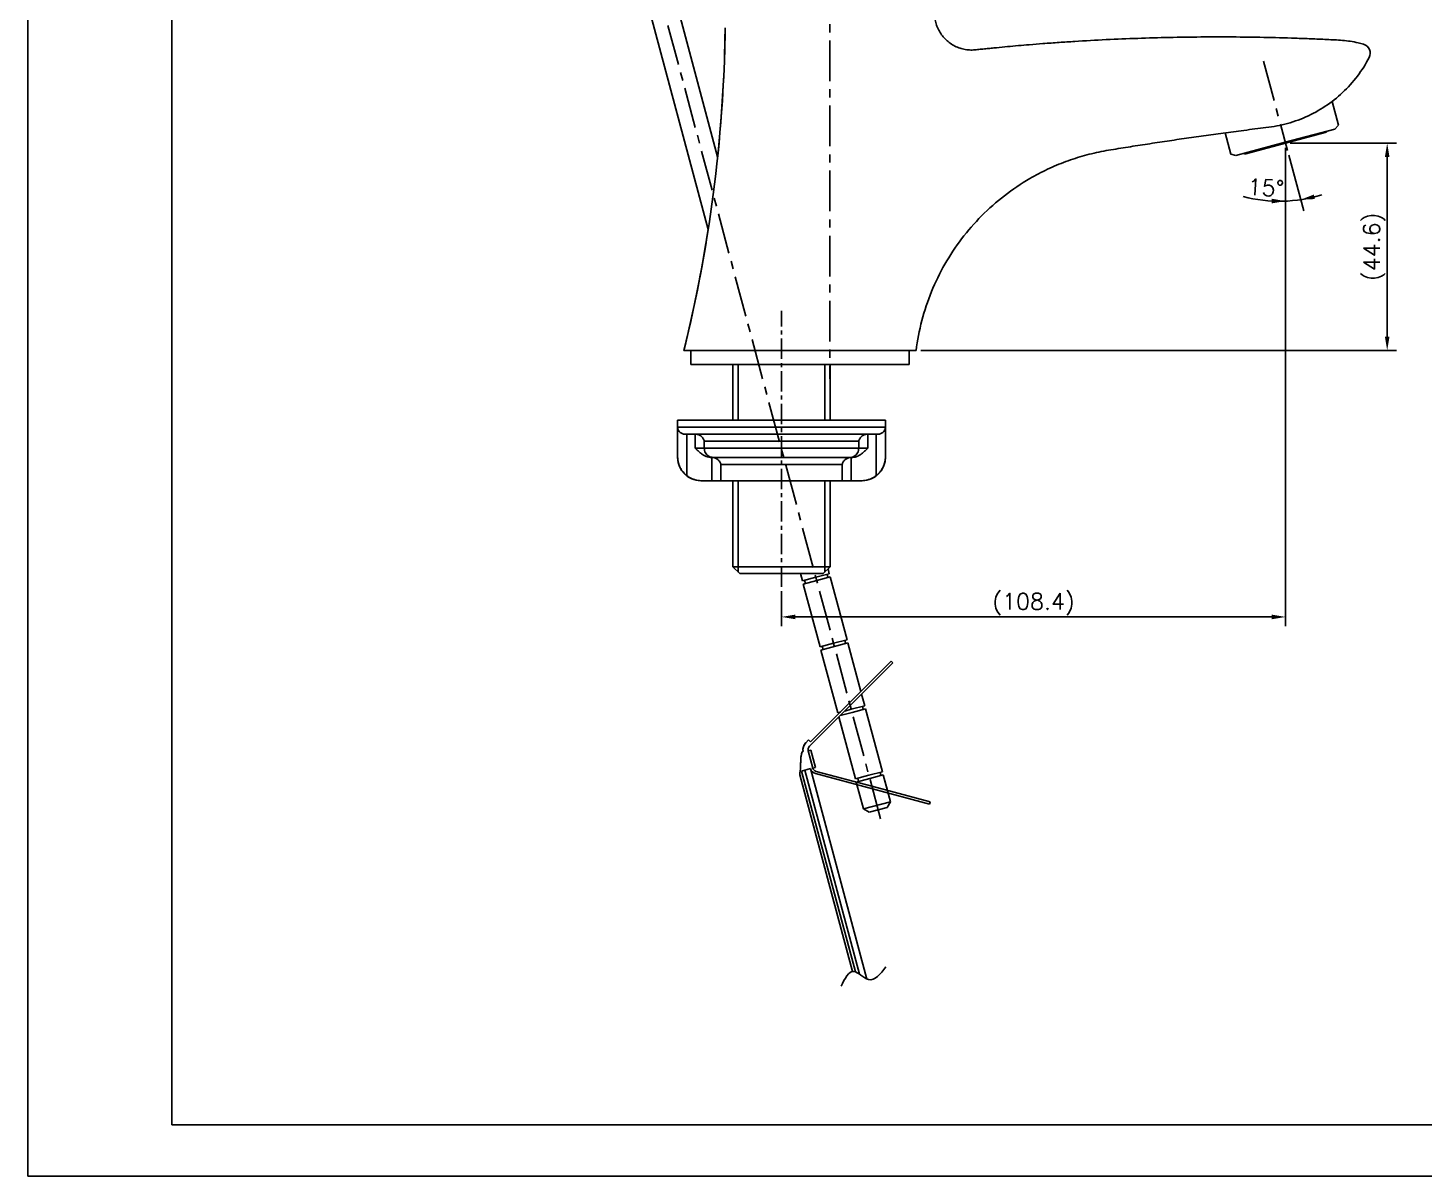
# Model space of a CAD drawing. Extents: x 8253 to 8847, y -4641 to -4221.
# Drawn here: x 8253.4 to 8553.8, y -4640.5 to -4393.5 of the extents above; entities that cross this region are included whole.
import ezdxf

# ---------------------------------------------------------------- set-up
doc = ezdxf.new("R2010")
doc.units = 0
doc.header["$LTSCALE"] = 7
doc.header["$MEASUREMENT"] = 0
doc.linetypes.add('CENTER', pattern=[2, 1.25, -0.25, 0.25, -0.25])
doc.layers.get('0').update_dxf_attribs({"color": 2, "linetype": 'CONTINUOUS'})
for name, color, linetype in [('08_ALL_FEATURES', 7, 'CONTINUOUS'), ('CENTER', 1, 'CENTER'), ('CL', 1, 'CENTER'), ('DIM', 2, 'CONTINUOUS'), ('DWG', 7, 'CONTINUOUS')]:
    doc.layers.add(name, color=color, linetype=linetype)
doc.styles.add('GHS', font='ROMANS', dxfattribs={"bigfont": 'GHS'})

# ---------------------------------------------------------------- blocks, each defined once
blk = doc.blocks.new('BORDER')
for p, q in [((0, 1.00000000000004), (0, 0)), ((0, 0), (1.00000000000004, 0))]:
    blk.add_line(p, q)

msp = doc.modelspace()

# ---------------------------------------------------------------- linework, layer by layer
at = {"color": 4}
for p, q in [((8284.435459053728, -4629.549891212057), (8284.435459053728, -4239.549891481679)), ((8833.435459053728, -4629.549891212057), (8284.435459053728, -4629.549891212057))]:
    msp.add_line(p, q, dxfattribs=at)
at = {"color": 0}
msp.add_line((8433.222135651995, -4561.563754287168), (8439.01769060973, -4560.010840016554), dxfattribs=at)
at = {"layer": '08_ALL_FEATURES', "color": 7, "linetype": 'Continuous'}
for p, q in [((8403.458175925865, -4393.871998320681), (8403.452747419062, -4394.240396780082)), ((8403.454640245262, -4394.152656315482), (8403.452747419062, -4394.240396785282)), ((8403.458977451064, -4393.815177021681), (8403.458175925865, -4393.871998320681)), ((8403.461107881463, -4393.660692949281), (8403.458977451064, -4393.815177021681)), ((8403.461320190265, -4393.645014892682), (8403.461107881463, -4393.660692949281)), ((8403.461320151866, -4393.645017740882), (8403.461514980663, -4393.630587051082)), ((8444.540059973064, -4462.918535490682), (8394.579654117064, -4462.918582162282)), ((8443.040059973064, -4465.918536891941), (8426.063514529076, -4465.918552750951))]:
    msp.add_line(p, q, dxfattribs=at)
for centre, radius, start, end in [((8095.89694721597, -4389.418369771947), 307.593303931, 352.5443544433114, 359.2093682412111), ((8095.89694721597, -4389.418369771951), 307.593303931, 354.0545227529668, 359.2093682412111), ((8422.791145244264, -4393.886895217282), 19.331329494, 178.8969639806782, 179.2403106956378), ((8534.122823547266, -4420.306028465482), 24.2230336176, 73.97475861951324, 76.84054648334545), ((8540.257886402062, -4398.946597173282), 1.9999752144, 332.4479864733777, 73.97766864572837), ((8095.89694721597, -4389.418369771947), 307.593303931, 346.1752711842203, 352.5443544433114), ((8095.89694721597, -4389.418369771951), 307.593303931, 346.1752711842203, 351.1230798421154)]:
    msp.add_arc(centre, radius, start, end, dxfattribs=at)
for points, knots in [([(8448.490302897262, -4389.418490268881), (8448.490303162063, -4389.810611788682), (8448.479422770266, -4390.398117283681), (8448.533258921467, -4391.180537649881), (8448.653945986465, -4391.955134002481), (8448.905791194462, -4392.904921719082), (8449.528338256263, -4394.344777750282), (8450.692832603065, -4395.950371737681), (8452.274850496862, -4397.147868597882), (8453.702798525865, -4397.799169995082), (8454.835538602267, -4398.126190312281), (8455.810555654461, -4398.257729320081), (8456.594294416664, -4398.276237820683), (8457.181991313664, -4398.245974962681), (8457.765314900265, -4398.179376274682), (8458.544826601865, -4398.096397450081), (8459.518851231463, -4397.996945679482), (8460.689352593865, -4397.878574156883), (8462.249647225664, -4397.725035603082), (8464.200807348265, -4397.539928171682), (8466.543119945065, -4397.329089744482), (8469.089151641463, -4397.111964693282), (8472.009547285867, -4396.879759924683), (8475.269208693462, -4396.639993372282), (8479.803011059266, -4396.340331841282), (8485.441828271065, -4396.024821980882), (8492.217564288265, -4395.739759517683), (8498.997919257064, -4395.547819437681), (8505.779361980865, -4395.449272261281), (8512.564227850064, -4395.444222857082), (8519.348351610664, -4395.532262187082), (8524.998995417263, -4395.684370688281), (8528.951862476464, -4395.830122787682), (8531.206820133862, -4395.925649263681), (8532.899344843863, -4396.006459055281), (8534.593806886463, -4396.083852562082), (8536.288301594064, -4396.174259954281), (8537.975255126465, -4396.370539649683), (8539.086344746065, -4396.590242969482), (8539.637483969462, -4396.719085508083)], [0, 0, 0, 0, 0.0121652326, 0.0182164331, 0.0243043771, 0.0364659493, 0.04858303980000001, 0.0728239973, 0.0970659983, 0.1092009033, 0.1213685048, 0.1335091067, 0.1396062801, 0.1456711256, 0.1517487845, 0.1578180207, 0.1699922137, 0.1821236963, 0.1943171616, 0.2186327168, 0.2429283385, 0.2672789199, 0.2979075379, 0.3338165473, 0.3686794353, 0.438870778, 0.5090237194, 0.5790701804999999, 0.649303093, 0.7194276685, 0.789558249, 0.8597857533, 0.8947917159000001, 0.9122749732, 0.92980656, 0.9473598347, 0.9649017004000001, 0.9824403689, 1, 1, 1, 1]), ([(8444.540059973064, -4462.918535490682), (8445.083674686866, -4458.590657431881), (8447.319319040063, -4450.04003904528), (8452.794777962066, -4440.457237068082), (8458.535647188866, -4433.851941407882), (8463.468125968066, -4429.48709770648), (8468.307739460462, -4426.230635616683), (8472.777226999864, -4423.880386655683), (8476.709611100465, -4422.225675758282), (8480.076873895261, -4421.136294603481), (8482.817298336664, -4420.434116009883), (8484.896664778062, -4420.000361216682), (8486.993264128461, -4419.654711716883), (8489.090149865264, -4419.319339889082), (8491.186050083863, -4418.986717792481), (8493.981603046264, -4418.550595910283), (8497.478067830863, -4418.017688908081), (8501.678614797263, -4417.397772017483), (8505.881277850065, -4416.797681613081), (8510.153523409463, -4416.208554532283), (8513.813261398263, -4415.720847336883), (8516.858675628464, -4415.32904879868), (8519.221617056464, -4415.025933040282), (8521.586455398465, -4414.74851260648), (8523.919382001463, -4414.252603450483), (8526.202296989664, -4413.569041027882), (8529.156409861862, -4412.403693815881), (8532.649570679263, -4410.488338659679), (8536.395021475866, -4407.521703873683), (8539.591666565066, -4403.971091532481), (8541.297770413861, -4401.277230654681), (8542.031181213864, -4399.871438380082)], [0, 0, 0, 0, 0.1037510946, 0.2074557436, 0.2594053537, 0.3114034067, 0.3636586736, 0.3977317813, 0.4313820857, 0.4650125291, 0.4818053621, 0.4986545863, 0.5155168903, 0.5323425581, 0.5491659467, 0.5659931426, 0.5996414693, 0.6332923229999999, 0.6669884909, 0.7006189143000001, 0.7358722347, 0.7548085573000001, 0.7736513017000001, 0.7925444962, 0.8114142318, 0.8302972009999999, 0.84916496, 0.8868735979000001, 0.9245740803, 0.9622850584999999, 1, 1, 1, 1])]:
    msp.add_open_spline(points, degree=3, knots=knots, dxfattribs=at)
at = {"layer": 'CENTER'}
msp.add_line((8519.308989635596, -4400.679818893144), (8524.464923003128, -4419.92202418122), dxfattribs=at)
at = {"layer": 'CENTER', "color": 0}
for p, q in [((8396.086004700934, -4462.918520540696), (8396.086004700934, -4465.918580755095)), ((8443.040059973064, -4462.918535490682), (8443.040059973064, -4465.918536891941))]:
    msp.add_line(p, q, dxfattribs=at)
at = {"layer": 'CL'}
for p, q in [((8436.890175080141, -4563.68673462582), (8378.655894224888, -4346.353422770486)), ((8426.000165342062, -4354.217307215486), (8426.000165342062, -4469.013679137201))]:
    msp.add_line(p, q, dxfattribs=at)
at = {"layer": 'CL', "ltscale": 0.5}
msp.add_line((8415.586012535678, -4513.737280031548), (8415.586023001535, -4454.418047305679), dxfattribs=at)
at = {"layer": 'DIM'}
for p, q in [((8525.035261889167, -4418.318507073881), (8547.899012246035, -4418.318507073881)), ((8545.899012246035, -4459.918535490682), (8545.899012246035, -4421.318507073881)), ((8445.540059973064, -4462.918535490682), (8547.899012246035, -4462.918535490682)), ((8415.586012535678, -4514.737280031548), (8415.586012535678, -4522.246420095081))]:
    msp.add_line(p, q, dxfattribs=at)
msp.add_spline([(8428.403316623153, -4599.711248011508), (8431.129600013504, -4596.521427837064), (8434.293052836401, -4598.281966540448), (8438.0411168959, -4595.542805827836)], degree=3, dxfattribs=at)
for points in [[(8545.399012246035, -4421.318507073881), (8546.399012246035, -4421.318507073881), (8545.899012246035, -4418.318507073881)], [(8545.399012246035, -4459.918535490682), (8546.399012246035, -4459.918535490682), (8545.899012246035, -4462.918535490682)]]:
    msp.add_solid(points, dxfattribs=at)
at = {"layer": 'DWG'}
for p, q in [((8385.689507559287, -4361.033037970279), (8401.835680468766, -4421.279507837975)), ((8379.894029083629, -4362.586237647587), (8399.805931136576, -4436.883832115978)), ((8535.424787463387, -4414.461920676486), (8534.049572252869, -4409.329547639628)), ((8523.983498080146, -4418.125321908617), (8534.608290882526, -4415.278417257427)), ((8534.608290882526, -4415.278417257427), (8535.424787463387, -4414.461920676486)), ((8511.015846116454, -4416.095390734649), (8512.242567632493, -4420.673577759133)), ((8513.357922704236, -4420.972436249924), (8523.983498080132, -4418.125321908568)), ((8532.58331416495, -4416.02806336964), (8515.48642703973, -4420.609160468101)), ((8513.357922704236, -4420.972436249924), (8512.242567632493, -4420.673577759133)), ((8426.063514529076, -4465.918552750951), (8396.086004700934, -4465.918552750955)), ((8405.108514529078, -4465.91857232652), (8405.108514529078, -4477.93318195923)), ((8426.063514529076, -4465.918552750949), (8426.063514529076, -4477.93318195923)), ((8415.586018852693, -4477.93318195923), (8393.236014529077, -4477.93318195923)), ((8393.236014529077, -4485.93318195923), (8393.236014529077, -4477.93318195923)), ((8437.936014529078, -4477.93318195923), (8415.586018852693, -4477.933181959229)), ((8437.936014529078, -4485.93318195923), (8437.936014529078, -4477.93318195923)), ((8393.236014529077, -4479.43318195923), (8415.586018588045, -4479.433181959232)), ((8415.586018323396, -4480.933181959227), (8394.827826720877, -4480.93318195923)), ((8395.236014529077, -4489.85773593303), (8395.236014529077, -4480.93318195923)), ((8397.011838908074, -4480.93318195923), (8397.011838908074, -4483.93318195923)), ((8436.344242518979, -4480.93318195923), (8415.586018323396, -4480.933181959231)), ((8415.586018588045, -4479.433181959228), (8437.936014529078, -4479.43318195923)), ((8434.160190150076, -4483.93318195923), (8434.160190150076, -4480.93318195923)), ((8435.936014529078, -4489.857735914529), (8435.936014529078, -4480.93318195923)), ((8397.011838908074, -4483.93318195923), (8415.586017794098, -4483.933181959227)), ((8398.967015289178, -4482.43318195923), (8415.586018058744, -4482.43318195923)), ((8398.967015289178, -4482.43318195923), (8398.967015289178, -4483.93318195923)), ((8415.586018058746, -4482.433181959232), (8432.205013768878, -4482.43318195923)), ((8415.586017794096, -4483.933181959229), (8434.160190150076, -4483.93318195923)), ((8432.205013768878, -4483.93318195923), (8432.205013768878, -4482.43318195923)), ((8400.475940523174, -4485.93318195923), (8415.58601744123, -4485.933181959227)), ((8400.611035397174, -4485.93318195923), (8400.611035397174, -4490.93318195923)), ((8402.543290769077, -4487.43318195923), (8415.586017176582, -4487.433181959231)), ((8402.543290769077, -4487.43318195923), (8402.543290769077, -4490.93318195923)), ((8415.586017441232, -4485.93318195923), (8430.696323258577, -4485.93318195923)), ((8415.586017176582, -4487.433181959229), (8428.628738289077, -4487.43318195923)), ((8428.628738289077, -4490.93318195923), (8428.628738289077, -4487.43318195923)), ((8430.560993660874, -4490.93318195923), (8430.560993660874, -4485.93318195923)), ((8415.586016559068, -4490.933181959226), (8398.351673810575, -4490.93318195923)), ((8405.108514529078, -4490.93318195923), (8405.108514529078, -4509.43318195923)), ((8432.820355247477, -4490.93318195923), (8415.586016559068, -4490.933181959229)), ((8426.063514529076, -4490.93318195923), (8426.063514529076, -4509.43318195923)), ((8405.108514529078, -4509.43318195923), (8426.063514529076, -4509.433181959227)), ((8405.108514529078, -4509.43318195923), (8406.608514529078, -4510.93318195923)), ((8406.608759229377, -4510.93318195923), (8424.563514699616, -4510.933181959229)), ((8416.518438134633, -4510.933182288252), (8414.653588014371, -4510.933181630209)), ((8416.116435134165, -4509.433182146398), (8415.05559150612, -4509.433181772063)), ((8419.655714840692, -4510.93318195923), (8420.074173615569, -4512.494891775033)), ((8422.967912036194, -4511.719517104453), (8420.070134506728, -4512.495974050824)), ((8425.865689565646, -4510.943060157964), (8422.967912036162, -4511.71951710434)), ((8426.046862853167, -4511.61920824813), (8423.149085323661, -4512.395665194514)), ((8426.063512061046, -4509.433185656379), (8424.563514699617, -4510.933181959229)), ((8425.56389993157, -4511.748617739197), (8425.38272664405, -4511.072469649031)), ((8425.591834595412, -4509.904862789142), (8425.869728674625, -4510.941977882258)), ((8426.05090196212, -4511.618125972432), (8429.674322301442, -4525.140918301304)), ((8423.14908532356, -4512.395665194135), (8420.25130779417, -4513.172122141104)), ((8420.255346903068, -4513.171039865208), (8423.878767242539, -4526.693832194263)), ((8420.734270715744, -4513.04271264994), (8420.553097428321, -4512.366564559756)), ((8426.776544771892, -4525.917375247303), (8423.878767242539, -4526.693832194263)), ((8429.855495589021, -4525.817066391681), (8424.059940530064, -4527.369980284429)), ((8424.542903451656, -4527.240570793363), (8424.361730164117, -4526.564422703099)), ((8429.674322301442, -4525.140918301304), (8426.776544771994, -4525.917375247671)), ((8429.372532667385, -4525.946475882636), (8429.191359379845, -4525.27032779237)), ((8429.855495588963, -4525.81706639147), (8432.663291802193, -4536.29590724805)), ((8424.059940530064, -4527.369980284429), (8427.683406280146, -4540.892942088625)), ((8439.1952648753, -4529.763935026296), (8430.213801899768, -4538.74539683122)), ((8439.54881824286, -4530.117488439895), (8439.1952648753, -4529.763935026296)), ((8430.363231108779, -4539.303074376765), (8439.54881824286, -4530.117488439895)), ((8430.213801899758, -4538.745396831184), (8421.844711399859, -4547.114486240338)), ((8432.812721011222, -4536.853584793642), (8433.478961339148, -4539.340028195647)), ((8421.585892291798, -4548.080412049667), (8430.363231108786, -4539.303074376787)), ((8428.20638919346, -4540.752809275893), (8427.683406280146, -4540.892942088625)), ((8427.913741206346, -4541.752563959941), (8431.488045317852, -4555.092051982969)), ((8428.172560314393, -4540.78663815055), (8428.16636920174, -4540.763532597559)), ((8430.762357097185, -4540.792633232406), (8428.182365478468, -4541.483939722833)), ((8428.321989523381, -4541.344315696077), (8428.18236547841, -4541.483939722844)), ((8428.347542489264, -4541.439680687725), (8428.321989523422, -4541.344315696077)), ((8430.581183809685, -4540.116485142235), (8429.172315036554, -4540.493990293786)), ((8433.478961339148, -4539.340028195647), (8430.581183809787, -4540.116485142609)), ((8433.660134626589, -4540.01617628593), (8430.762357097166, -4540.792633232342)), ((8433.17717170509, -4540.145585776978), (8432.99599841757, -4539.469437686814)), ((8433.660134626589, -4540.01617628593), (8437.28360037677, -4553.539138090107)), ((8420.83200437673, -4547.278665049331), (8420.381964885019, -4547.921388052249)), ((8421.42044735876, -4546.690222143883), (8420.808074883149, -4547.302594539711)), ((8421.844711399859, -4547.114486240338), (8421.42044735876, -4546.690222143883)), ((8420.036106844804, -4549.232093377292), (8420.230026804504, -4549.180132694246)), ((8421.327073183747, -4549.046337859092), (8421.90662868958, -4548.891046469807)), ((8422.322309676463, -4552.760611983767), (8421.327073183747, -4549.046337859092)), ((8421.90662868958, -4548.891046469807), (8422.901865182394, -4552.605320594465)), ((8421.839346754867, -4552.890021474834), (8419.907495068608, -4553.407659439179)), ((8431.483332093529, -4596.609282618165), (8419.907495068608, -4553.407659439179)), ((8420.602961675671, -4553.221309772067), (8432.365256947232, -4597.118804782423)), ((8421.839346754867, -4552.890021474834), (8433.972392272903, -4598.171175602656)), ((8422.322309676463, -4552.760611983767), (8422.901865182394, -4552.605320594465)), ((8422.900006857573, -4553.950681715725), (8435.168912431443, -4557.238125913236)), ((8435.019483222422, -4556.680448367664), (8423.029416411606, -4553.46771881106)), ((8437.28360037677, -4553.539138090107), (8434.385822847296, -4554.31559503648)), ((8434.385825528676, -4554.315594115722), (8437.283603007541, -4553.539136980415)), ((8436.981810742698, -4554.34469567134), (8436.800637455177, -4553.668547581174)), ((8419.50765535541, -4554.233659472759), (8430.841744127538, -4596.533065654456)), ((8434.38582284733, -4554.315595036593), (8431.488045317852, -4555.092051982969)), ((8431.48804804981, -4555.092051251029), (8434.385825528676, -4554.315594115722)), ((8434.56699613484, -4554.991743126813), (8431.669218605392, -4555.768200073233)), ((8431.66922138138, -4555.768199329434), (8434.566998860246, -4554.991742194126)), ((8432.152181526886, -4555.638790582185), (8431.971008239449, -4554.962642491902)), ((8437.464773664291, -4554.215286180273), (8434.566996134796, -4554.991743126653)), ((8434.566998860246, -4554.991742194126), (8437.464776339115, -4554.215285058819)), ((8447.567227559368, -4560.042607206133), (8435.019483222455, -4556.680448367782)), ((8437.464773664291, -4554.215286180273), (8438.365548378984, -4557.577024058013)), ((8435.168912431458, -4557.238125913298), (8447.437818005339, -4560.525570110794)), ((8439.01769060973, -4560.010840016554), (8438.310583828545, -4561.235584887943)), ((8447.567227559368, -4560.042607206133), (8447.437818005339, -4560.525570110794)), ((8433.222135651995, -4561.563754287168), (8434.446880523388, -4562.270861068353))]:
    msp.add_line(p, q, dxfattribs=at)
at = {"layer": 'DWG', "color": 0}
msp.add_line((8534.478559742689, -4408.997133947491), (8534.478559742689, -4408.997133947491), dxfattribs=at)
at = {"layer": 'DWG', "color": 2}
for p, q in [((8524.035261889188, -4419.318507073875), (8524.035261889188, -4522.24642009508)), ((8524.72374204823, -4420.887950007509), (8527.941000667903, -4432.89492263723)), ((8406.270514529075, -4477.93318195923), (8406.270514529078, -4465.918571241013)), ((8424.901514529076, -4477.93318195923), (8424.901514529076, -4465.918553836456)), ((8406.270514529075, -4510.59518195923), (8406.270514529075, -4490.93318195923)), ((8424.901514529076, -4510.595182368306), (8424.901514529076, -4490.93318195923)), ((8521.035261889188, -4520.24642009508), (8418.586021501767, -4520.24642009508))]:
    msp.add_line(p, q, dxfattribs=at)
at = {"layer": 'DWG', "color": 7}
for p, q in [((8436.8006400944, -4553.668546502968), (8436.98181342597, -4554.344694581368)), ((8431.66922138138, -4555.768199329434), (8433.222135651995, -4561.563754287168)), ((8431.971010962952, -4554.96264172848), (8432.152184294526, -4555.638789806881)), ((8437.464776339115, -4554.215285058819), (8439.01769060973, -4560.010840016554)), ((8434.446880523388, -4562.270861068353), (8438.310583828545, -4561.235584887943))]:
    msp.add_line(p, q, dxfattribs=at)
at = {"layer": 'DWG'}
for centre, radius, start, end in [((8532.453904642462, -4415.545100456495), 0.5, 285.0000000006389, 338.13010235045), ((8515.357017517133, -4420.126197555042), 0.5, 231.8698976467206, 285.0000000006389), ((8398.236014529077, -4485.93318195923), 5, 180, 270), ((8432.936014529078, -4485.93318195923), 5, 270, 0), ((8422.292999026839, -4548.787518876978), 2.1, 134.9999962659131, 190.7753655459682), ((8422.292999026839, -4548.787518876978), 1, 134.9999962659131, 194.9999962660037), ((8423.288235519653, -4552.501793001635), 1.5, 194.9999962660037, 254.9999962659141), ((8423.288235519653, -4552.501793001635), 1, 194.9999962660037, 254.9999962659141)]:
    msp.add_arc(centre, radius, start, end, dxfattribs=at)
at = {"layer": 'DWG', "color": 2}
msp.add_arc((8522.756582114569, -4399.507976371317), 31.29325206315729, 255.5051101020261, 286.8896595384874, dxfattribs=at)
at = {"layer": 'DWG'}
for points in [[(8393.236014529077, -4479.433181855331), (8393.261766338477, -4479.69743329723), (8393.342836536078, -4479.965089068131), (8393.481592917877, -4480.22292428433), (8393.674533108177, -4480.45611490633), (8393.913902391378, -4480.652244063031), (8394.193381499877, -4480.803276395731), (8394.507813600176, -4480.90072577373), (8394.828152121176, -4480.93318195923)], [(8398.967015289178, -4482.43318195923), (8398.886699371076, -4482.17172376543), (8398.755838889378, -4481.896861295631), (8398.575782003976, -4481.632409139731), (8398.358032015178, -4481.401174724431), (8398.109324007077, -4481.210501234231), (8397.822434831476, -4481.06023657643), (8397.510341321577, -4480.964927547031), (8397.195359900878, -4480.93318195923)], [(8433.976669157179, -4480.93318195923), (8433.660761655377, -4480.965114539731), (8433.347751345274, -4481.060999149931), (8433.060148565877, -4481.21214765703), (8432.811141951279, -4481.40376280403), (8432.594047891675, -4481.635154320631), (8432.415306212679, -4481.898408735529), (8432.285246669377, -4482.17193881753), (8432.205013768878, -4482.43318195923)], [(8436.343876936877, -4480.93318195923), (8436.664542539078, -4480.900659218831), (8436.980604806675, -4480.802447782431), (8437.260824590376, -4480.650428259931), (8437.499925873577, -4480.45369324573), (8437.691973900175, -4480.22063585853), (8437.829779665677, -4479.96367111683), (8437.910367790078, -4479.69689761733), (8437.936014529078, -4479.433181855429)], [(8400.475940523174, -4485.93318195923), (8399.943605004577, -4485.881663450431), (8399.375680043977, -4485.717424712331), (8398.79146954338, -4485.433196856129), (8398.206381436277, -4485.03304060773), (8397.616309087876, -4484.524297249931), (8397.011838908074, -4483.93318195923)], [(8398.967015289178, -4483.93318195923), (8399.033636366876, -4484.450820269731), (8399.228959457276, -4484.93318231593), (8399.539673546475, -4485.347395882731), (8399.944603895376, -4485.66523301193), (8400.416155093575, -4485.865033695931), (8400.582688705275, -4485.90274407693)], [(8432.205013768576, -4483.93318195923), (8432.138393711975, -4484.45081637283), (8431.943073101975, -4484.933176113131), (8431.632361479777, -4485.34738977803), (8431.227431912179, -4485.66522902583), (8430.755878719778, -4485.86503239253), (8430.249837387277, -4485.93318195923)], [(8434.160190150076, -4483.93318195923), (8433.88838476818, -4484.203740910831), (8433.608704235277, -4484.474471210129), (8433.319210139278, -4484.739225411731), (8433.018564185677, -4484.99139893513), (8432.704247003076, -4485.225762860931), (8432.372723512475, -4485.43778020973), (8432.015913859777, -4485.624290561431), (8431.624700907076, -4485.778744095431), (8431.186567713077, -4485.88936167823), (8430.696088534874, -4485.93318195923)], [(8395.236014529077, -4489.85773593303), (8394.768165496476, -4489.445633930431), (8394.314994611079, -4488.939868648429), (8393.899894194677, -4488.331751402829), (8393.556581479279, -4487.621907915231), (8393.322456608876, -4486.81762630033), (8393.236014529077, -4485.93318195923)], [(8400.582688705275, -4485.90274407693), (8400.922191670375, -4485.93318195923)], [(8400.825190725376, -4485.93671706683), (8400.720348287075, -4485.93318195923)], [(8401.035740979576, -4485.964857940531), (8400.825190725376, -4485.93671706683)], [(8402.543290769077, -4487.43318195923), (8402.451320293276, -4487.172207349629), (8402.308534962376, -4486.89569465503), (8402.117555831479, -4486.629615684831), (8401.892583017878, -4486.399062002431), (8401.638573109176, -4486.208957929231), (8401.348759415177, -4486.05957246373), (8401.035740979576, -4485.964857940531)], [(8430.135277932575, -4485.965060781129), (8429.821297899376, -4486.06037823893), (8429.530755946878, -4486.210662521831), (8429.276445096577, -4486.40170423093), (8429.052069663478, -4486.632488054829), (8428.862512071079, -4486.89730568443), (8428.720625308477, -4487.172402143029), (8428.628738289077, -4487.43318195923)], [(8430.346501681779, -4485.93673982063), (8430.135277932575, -4485.965060781129)], [(8430.451680770977, -4485.93318195923), (8430.346501681779, -4485.93673982063)], [(8437.911994904876, -4486.400441220831), (8437.856415608778, -4486.78210410843), (8437.755350862677, -4487.20746889853), (8437.617350147179, -4487.617008113431), (8437.439137587178, -4488.02170965603), (8437.185164954277, -4488.475272435031), (8436.834188674977, -4488.96860724993), (8436.400927883078, -4489.44852647243), (8435.936014529078, -4489.85773593303)], [(8437.918537075479, -4486.33184932843), (8437.916576044176, -4486.353594688529), (8437.911994904876, -4486.400441220831)], [(8437.926610356477, -4486.22566949503), (8437.918537075479, -4486.33184932843)], [(8437.936014529078, -4485.93318195923), (8437.926610356477, -4486.22566949503)], [(8395.236014529077, -4489.85773593303), (8395.790041838678, -4490.235981111031), (8396.388818211075, -4490.53679145493), (8397.023527613877, -4490.755817198531), (8397.681395276079, -4490.88863108023), (8398.236068632377, -4490.931860232531)], [(8398.236068632377, -4490.931860232531), (8398.351673810575, -4490.93318195923)], [(8432.820355247477, -4490.93318195923), (8432.935960460178, -4490.931860232131)], [(8432.935960460178, -4490.931860232131), (8433.490647446379, -4490.888629255231), (8434.148641755775, -4490.755779015131), (8434.783455198478, -4490.53668844403), (8435.382183951479, -4490.235865252629), (8435.936014529078, -4489.857735914529)], [(8419.50765535541, -4554.233659472759), (8419.543155533662, -4553.868065988385), (8419.570010077627, -4553.601177883253), (8419.610877084808, -4553.26367726579), (8419.68492899691, -4552.68057987025), (8419.693075287334, -4552.15932691817), (8419.688489208158, -4551.705695126646), (8419.738042540685, -4551.228123337783), (8419.767808760495, -4550.647826173104), (8419.790296724368, -4550.208148136431), (8419.85831274157, -4549.940893428358), (8419.900669777562, -4549.683922787704), (8420.031767528315, -4549.242426005634), (8420.036106844804, -4549.232093377292)]]:
    msp.add_spline(points, degree=3, dxfattribs=at)
at = {"layer": 'DWG', "color": 2}
for points in [[(8521.036962251463, -4430.263929678209), (8521.033237386131, -4431.263922740874), (8524.03507900679, -4430.775100805537)], [(8530.335955358663, -4430.340226075909), (8530.129605896112, -4429.361747716768), (8527.29734554997, -4430.470035283994)], [(8418.586021501767, -4519.74642009508), (8418.586021501767, -4520.74642009508), (8415.586021501767, -4520.24642009508)], [(8521.035261889188, -4519.74642009508), (8521.035261889188, -4520.74642009508), (8524.035261889188, -4520.24642009508)]]:
    msp.add_solid(points, dxfattribs=at)

# ---------------------------------------------------------------- block references
at = {"xscale": 594, "yscale": 420, "zscale": 594}
msp.add_blockref('BORDER', (8253.435459053728, -4640.549891212057), dxfattribs=at)

# ---------------------------------------------------------------- texts
at = {"layer": 'DIM', "insert": (8543.149012246035, -4440.618521282281), "char_height": 3.5, "attachment_point": 5, "rotation": 90, "style": 'GHS'}
msp.add_mtext('(44.6)', dxfattribs=at)
at = {"layer": 'DWG', "color": 2, "insert": (8519.794256045709, -4427.89041309598), "char_height": 3.5, "attachment_point": 5, "rotation": 356.2754911936916, "style": 'GHS'}
msp.add_mtext('\\A1;15°', dxfattribs=at)
at = {"layer": 'DWG', "color": 2, "insert": (8469.810641695476, -4517.49642009508), "char_height": 3.5, "attachment_point": 5, "style": 'GHS'}
msp.add_mtext('(108.4)', dxfattribs=at)

doc.saveas('drawing.dxf')
